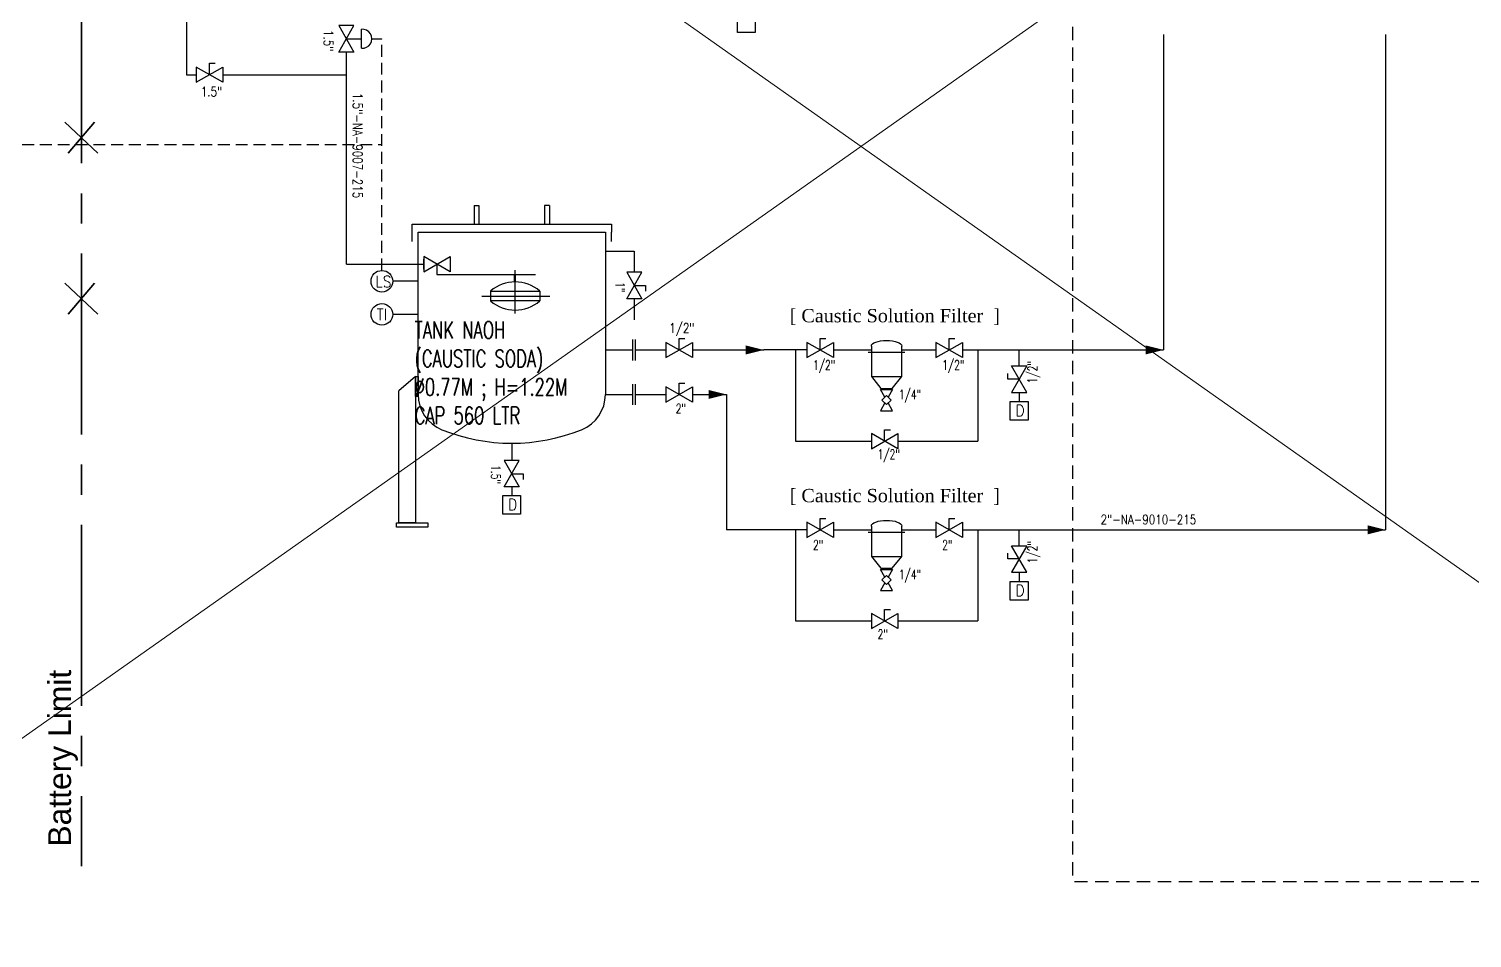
# Model space of a CAD drawing. Extents: x -29512 to 147477, y -5232 to 39709.
# Drawn here: x 138550.2 to 138626.2, y 7983 to 8030.9 of the extents above; entities that cross this region are included whole.
import ezdxf
from ezdxf.enums import TextEntityAlignment as Align

# ---------------------------------------------------------------- set-up
doc = ezdxf.new("R2010")
doc.units = 0
for name, pattern in [('ASSI', [16, 10, -2, 2, -2]), ('CENTER2', [28.575, 19.05, -3.175, 3.175, -3.175]), ('HIDDEN', [0.375, 0.25, -0.125]), ('TRATT2', [1.1, 0.7, -0.4]), ('TRATTEGGIO', [5.5, 4, -1.5])]:
    doc.linetypes.add(name, pattern=pattern)
doc.layers.get('0').update_dxf_attribs({"linetype": 'CONTINUOUS'})
for name, color, linetype in [('50', 6, 'CONTINUOUS'), ('GREEN', 92, 'CONTINUOUS'), ('Layer2', 13, 'CONTINUOUS'), ('NUVOLA', 6, 'CONTINUOUS'), ('P-0001', 7, 'CONTINUOUS'), ('S', 7, 'CONTINUOUS'), ('TRATT2', 5, 'TRATT2'), ('Y', 92, 'CONTINUOUS')]:
    doc.layers.add(name, color=color, linetype=linetype)
doc.layers.add('FITTING', color=7, linetype='CONTINUOUS', lineweight=13)
doc.styles.add('A6', font='arial.ttf', dxfattribs={"height": 0.6})
doc.styles.add('S2', font='SIMPLEX', dxfattribs={"height": 0.2})
doc.styles.add('S25', font='SIMPLEX', dxfattribs={"width": 0.8, "height": 0.25})
doc.styles.add('S3', font='SIMPLEX', dxfattribs={"width": 0.9, "height": 0.3})
doc.styles.add('S3S', font='SIMPLEX', dxfattribs={"width": 0.7, "height": 0.3})

# ---------------------------------------------------------------- blocks, each defined once
blk = doc.blocks.new('S', base_point=(32, 46))
for p, q in [((32.7, 45.8), (32, 46.2)), ((32, 45.8), (32.7, 46.2)), ((32, 46.2), (32, 45.8)), ((32.35, 46), (32.35, 46.3)), ((32.35, 46.3), (32.5, 46.3)), ((32.7, 46.2), (32.7, 45.8))]:
    blk.add_line(p, q)
at = {"layer": 'S', "style": 'S2', "width": 0.7}
blk.add_attdef('S', text='', height=0.2, dxfattribs=at).set_placement((32.35, 46.35), align=Align.CENTER)
blk = doc.blocks.new('LINEA', base_point=(21, 32))
at = {"layer": 'S', "style": 'S25', "width": 0.9}
blk.add_attdef('LINE', (21, 32.14), '', height=0.25, dxfattribs=at)
blk = doc.blocks.new('ELLISSE', base_point=(37.5, 40))
blk.add_arc((38, 40), 0.5, 180, 0)
blk = doc.blocks.new('FRECC1', base_point=(14, 17))
blk.add_solid([(14, 17), (14.3, 17.075), (14.3, 16.925)])
blk = doc.blocks.new('K', base_point=(28, 47))
for p, q in [((28.7, 46.8), (28, 47.2)), ((28, 46.8), (28.7, 47.2)), ((28, 47.2), (28, 46.8)), ((28.7, 47.2), (28.7, 46.8))]:
    blk.add_line(p, q)
at = {"layer": 'S', "style": 'S2', "width": 0.7}
blk.add_attdef('K', text='', height=0.2, dxfattribs=at).set_placement((28.35, 47.3), align=Align.CENTER)

msp = doc.modelspace()

# ---------------------------------------------------------------- linework, layer by layer
at = {"color": 0, "linetype": 'CENTER2', "lineweight": 35, "ltscale": 0.5}
msp.add_line((138552.9454, 8104.7702), (138552.9454, 7986.7828), dxfattribs=at)
for p, q in [((138552.9454, 8033.0955), (138552.9454, 8028.8511)), ((138567.7042, 8029.8613), (138567.7042, 8030.8613)), ((138566.9042, 8030.3613), (138567.5042, 8030.3613)), ((138567.5042, 8030.3613), (138567.7042, 8030.3613)), ((138573.6296, 8021.5753), (138573.6296, 8020.6068)), ((138573.6296, 8021.5753), (138573.8795, 8021.5753)), ((138573.8795, 8021.5753), (138573.8795, 8020.6068)), ((138577.3458, 8021.5753), (138577.3458, 8020.6068)), ((138577.5957, 8021.5753), (138577.3458, 8021.5753)), ((138577.5957, 8021.5753), (138577.5957, 8020.6068)), ((138592.5521, 8013.5748), (138591.1521, 8014.3748)), ((138591.1521, 8013.5748), (138592.5521, 8014.3748)), ((138591.1521, 8014.3748), (138591.1521, 8013.5748)), ((138591.8521, 8013.9748), (138591.8521, 8014.5748)), ((138591.8521, 8014.5748), (138592.1521, 8014.5748)), ((138592.5521, 8014.3748), (138592.5521, 8013.5748)), ((138599.3521, 8013.5748), (138597.9521, 8014.3748)), ((138597.9521, 8013.5748), (138599.3521, 8014.3748)), ((138597.9521, 8014.3748), (138597.9521, 8013.5748)), ((138598.6521, 8013.9748), (138598.6521, 8014.5748)), ((138598.6521, 8014.5748), (138598.9521, 8014.5748)), ((138599.3521, 8014.3748), (138599.3521, 8013.5748)), ((138595.2648, 8011.4875), (138595.0321, 8011.8948)), ((138595.0321, 8011.8948), (138595.6721, 8011.8948)), ((138595.3521, 8011.5748), (138595.1121, 8011.3348)), ((138595.5921, 8011.3348), (138595.3521, 8011.5748)), ((138595.6721, 8011.8948), (138595.4394, 8011.4875)), ((138595.2648, 8011.182), (138595.0321, 8010.7748)), ((138595.1121, 8011.3348), (138595.3521, 8011.0948)), ((138595.3521, 8011.0948), (138595.5921, 8011.3348)), ((138595.6721, 8010.7748), (138595.4394, 8011.182)), ((138595.0321, 8010.7748), (138595.6721, 8010.7748)), ((138595.9521, 8008.7748), (138594.5521, 8009.5748)), ((138594.5521, 8008.7748), (138595.9521, 8009.5748)), ((138594.5521, 8009.5748), (138594.5521, 8008.7748)), ((138595.2521, 8009.1748), (138595.2521, 8009.7748)), ((138595.2521, 8009.7748), (138595.5521, 8009.7748)), ((138595.9521, 8009.5748), (138595.9521, 8008.7748)), ((138592.5521, 8004.1001), (138591.1521, 8004.9001)), ((138591.1521, 8004.1001), (138592.5521, 8004.9001)), ((138591.1521, 8004.9001), (138591.1521, 8004.1001)), ((138591.8521, 8004.5001), (138591.8521, 8005.1001)), ((138591.8521, 8005.1001), (138592.1521, 8005.1001)), ((138592.5521, 8004.9001), (138592.5521, 8004.1001)), ((138599.3521, 8004.1001), (138597.9521, 8004.9001)), ((138597.9521, 8004.1001), (138599.3521, 8004.9001)), ((138597.9521, 8004.9001), (138597.9521, 8004.1001)), ((138598.6521, 8004.5001), (138598.6521, 8005.1001)), ((138598.6521, 8005.1001), (138598.9521, 8005.1001)), ((138599.3521, 8004.9001), (138599.3521, 8004.1001)), ((138595.2648, 8002.0128), (138595.0321, 8002.4201)), ((138595.0321, 8002.4201), (138595.6721, 8002.4201)), ((138595.2648, 8001.7074), (138595.0321, 8001.3001)), ((138595.3521, 8002.1001), (138595.1121, 8001.8601)), ((138595.1121, 8001.8601), (138595.3521, 8001.6201)), ((138595.5921, 8001.8601), (138595.3521, 8002.1001)), ((138595.3521, 8001.6201), (138595.5921, 8001.8601)), ((138595.6721, 8002.4201), (138595.4394, 8002.0128)), ((138595.6721, 8001.3001), (138595.4394, 8001.7074)), ((138595.0321, 8001.3001), (138595.6721, 8001.3001)), ((138595.2521, 7999.7001), (138595.2521, 8000.3001)), ((138595.2521, 8000.3001), (138595.5521, 8000.3001)), ((138595.9521, 7999.3001), (138594.5521, 8000.1001)), ((138594.5521, 7999.3001), (138595.9521, 8000.1001)), ((138594.5521, 8000.1001), (138594.5521, 7999.3001)), ((138595.9521, 8000.1001), (138595.9521, 7999.3001))]:
    msp.add_line(p, q)
at = {"color": 5, "linetype": 'HIDDEN', "ltscale": 2.5}
for p, q in [((138568.2436, 8030.3613), (138568.7736, 8030.3613)), ((138568.7736, 8018.1591), (138568.7736, 8030.3613)), ((138515.141, 8024.7917), (138568.7736, 8024.7917))]:
    msp.add_line(p, q, dxfattribs=at)
at = {"color": 3, "lineweight": 35}
for p, q in [((138552.0751, 8025.9653), (138553.8156, 8024.3373)), ((138553.6423, 8025.9653), (138552.2485, 8024.3373)), ((138552.0751, 8017.4912), (138553.8156, 8015.8632)), ((138553.6423, 8017.4912), (138552.2485, 8015.8632))]:
    msp.add_line(p, q, dxfattribs=at)
at = {"color": 6}
for p, q in [((138570.3656, 8020.6068), (138580.8597, 8020.6068)), ((138570.3656, 8020.1727), (138570.3656, 8020.6068)), ((138570.3656, 8019.6847), (138570.3656, 8020.1727)), ((138570.6801, 8011.526), (138570.6801, 8020.1727)), ((138570.6801, 8020.1727), (138580.5452, 8020.1727)), ((138580.5452, 8020.1727), (138580.5452, 8011.6292)), ((138580.8597, 8020.6068), (138580.8597, 8020.1727)), ((138580.8597, 8019.6847), (138580.8597, 8020.1727)), ((138580.5452, 8013.9748), (138581.9798, 8013.9748)), ((138581.9798, 8014.524), (138581.9798, 8013.4255)), ((138582.1105, 8014.524), (138582.1105, 8013.4255)), ((138570.5525, 8012.5729), (138569.6687, 8011.8203)), ((138580.5452, 8011.6292), (138581.9798, 8011.6292)), ((138581.9798, 8012.1785), (138581.9798, 8011.08)), ((138582.1105, 8012.1785), (138582.1105, 8011.08))]:
    msp.add_line(p, q, dxfattribs=at)
at = {"color": 0}
for p, q in [((138570.6801, 8017.5879), (138569.3449, 8017.5879)), ((138570.6801, 8015.8494), (138569.3449, 8015.8494)), ((138602.3368, 8013.1406), (138602.3368, 8013.9748)), ((138602.3368, 8011.7406), (138602.3368, 8011.2517)), ((138602.3368, 8003.666), (138602.3368, 8004.5001)), ((138602.3368, 8002.266), (138602.3368, 8001.7771))]:
    msp.add_line(p, q, dxfattribs=at)
for points in [[(138587.4969, 8031.672), (138588.4327, 8031.672), (138588.4327, 8030.6971), (138587.4969, 8030.6971)], [(138601.8689, 8011.2517), (138602.8047, 8011.2517), (138602.8047, 8010.2768), (138601.8689, 8010.2768)], [(138575.1448, 8006.3004), (138576.0806, 8006.3004), (138576.0806, 8005.3255), (138575.1448, 8005.3255)], [(138601.8689, 8001.7771), (138602.8047, 8001.7771), (138602.8047, 8000.8021), (138601.8689, 8000.8021)]]:
    msp.add_lwpolyline(points, close=True, dxfattribs=at)
at = {"color": 6}
msp.add_lwpolyline([(138570.5525, 8012.5729), (138570.5525, 8004.861), (138569.6687, 8004.861), (138569.6687, 8011.8203)], dxfattribs=at)
for points in [[(138570.5525, 8012.5729), (138570.6801, 8012.5729), (138570.6801, 8011.526), (138570.5525, 8011.526)], [(138569.5448, 8004.861), (138571.1863, 8004.861), (138571.1863, 8004.6395), (138569.5448, 8004.6395)]]:
    msp.add_lwpolyline(points, close=True, dxfattribs=at)
at = {"color": 0}
for centre in [(138568.7736, 8017.5879), (138568.7736, 8015.8494)]:
    msp.add_circle(centre, 0.5712, dxfattribs=at)
msp.add_arc((138567.7421, 8030.3613), 0.5014, 265.657988, 94.342012)
at = {"color": 6}
for centre, radius, start, end in [((138572.6801, 8011.6292), 2, 180, 248.108109), ((138578.5452, 8011.6292), 2, 291.891891, 0), ((138575.6127, 8018.9272), 9.8651, 248.108109, 291.891891)]:
    msp.add_arc(centre, radius, start, end, dxfattribs=at)
at = {"layer": 'FITTING', "linetype": 'ByBlock', "ltscale": 0.5}
for p, q in [((138383.5333, 8173.2005), (138801.2833, 7878.4505)), ((138383.5333, 7876.2005), (138801.2833, 8170.9505))]:
    msp.add_line(p, q, dxfattribs=at)
at = {"layer": 'GREEN'}
for p, q in [((138594.3921, 8013.8548), (138596.3121, 8013.8548)), ((138594.5521, 8014.1748), (138594.5521, 8012.5748)), ((138596.1521, 8012.5748), (138596.1521, 8014.1748)), ((138594.5521, 8012.5748), (138595.0516, 8011.9504)), ((138594.5521, 8012.5748), (138596.1521, 8012.5748)), ((138595.6526, 8011.9504), (138596.1521, 8012.5748)), ((138595.0516, 8011.9504), (138595.6526, 8011.9504)), ((138594.3921, 8004.3801), (138596.3121, 8004.3801)), ((138594.5521, 8004.7001), (138594.5521, 8003.1001)), ((138596.1521, 8003.1001), (138596.1521, 8004.7001)), ((138594.5521, 8003.1001), (138595.0516, 8002.4757)), ((138594.5521, 8003.1001), (138596.1521, 8003.1001)), ((138595.0516, 8002.4757), (138595.6526, 8002.4757)), ((138595.6526, 8002.4757), (138596.1521, 8003.1001))]:
    msp.add_line(p, q, dxfattribs=at)
at = {"layer": 'Layer2', "color": 6}
for p, q in [((138558.489, 8032.2517), (138558.489, 8028.4708)), ((138609.9467, 8030.5912), (138609.9467, 8013.9748)), ((138621.6365, 8030.5912), (138621.6365, 8004.5001)), ((138566.9042, 8018.4936), (138566.9042, 8029.6613)), ((138558.489, 8028.4708), (138559, 8028.4708)), ((138560.4, 8028.4708), (138566.9042, 8028.4708)), ((138580.5452, 8019.1676), (138582.0657, 8019.1676)), ((138582.0657, 8019.1676), (138582.0657, 8018.0698)), ((138566.9042, 8018.4936), (138570.9825, 8018.4936)), ((138582.0657, 8016.6698), (138582.0657, 8015.5538)), ((138582.1105, 8013.9748), (138583.7249, 8013.9748)), ((138585.1249, 8013.9748), (138588.8878, 8013.9748)), ((138591.1521, 8013.9748), (138588.8878, 8013.9748)), ((138590.5521, 8013.9748), (138590.5521, 8009.1748)), ((138592.5521, 8013.9748), (138594.5521, 8013.9748)), ((138596.1521, 8013.9748), (138597.9521, 8013.9748)), ((138599.3521, 8013.9748), (138609.9467, 8013.9748)), ((138600.1521, 8013.9748), (138600.1521, 8009.1748)), ((138582.1105, 8011.6292), (138583.7249, 8011.6292)), ((138585.1249, 8011.6292), (138586.9286, 8011.6292)), ((138586.9286, 8011.6292), (138586.9286, 8004.5001)), ((138575.6127, 8009.0621), (138575.6127, 8008.1572)), ((138590.5521, 8009.1748), (138594.5521, 8009.1748)), ((138595.9521, 8009.1748), (138600.1521, 8009.1748)), ((138575.6127, 8006.7572), (138575.6127, 8006.3004)), ((138591.1521, 8004.5001), (138586.9286, 8004.5001)), ((138590.5521, 8004.5001), (138590.5521, 7999.7001)), ((138592.5521, 8004.5001), (138594.5521, 8004.5001)), ((138596.1521, 8004.5001), (138597.9521, 8004.5001)), ((138599.3521, 8004.5001), (138621.6365, 8004.5001)), ((138600.1521, 8004.5001), (138600.1521, 7999.7001)), ((138590.5521, 7999.7001), (138594.5521, 7999.7001)), ((138595.9521, 7999.7001), (138600.1521, 7999.7001))]:
    msp.add_line(p, q, dxfattribs=at)
at = {"layer": 'P-0001', "linetype": 'TRATTEGGIO'}
for p, q in [((138570.9825, 8018.0936), (138572.3681, 8018.8936)), ((138570.9825, 8018.8936), (138570.9825, 8018.0936)), ((138572.3681, 8018.0936), (138570.9825, 8018.8936)), ((138572.3681, 8018.8936), (138572.3681, 8018.0936))]:
    msp.add_line(p, q, dxfattribs=at)
at = {"layer": 'P-0001', "linetype": 'Continuous'}
msp.add_line((138570.9825, 8018.2325), (138570.9825, 8018.7547), dxfattribs=at)
at = {"layer": 'P-0001', "linetype": 'ASSI'}
for p, q in [((138571.6753, 8018.4936), (138571.6753, 8017.9394)), ((138571.6753, 8017.9394), (138572.668, 8017.9394)), ((138572.668, 8017.9394), (138576.8562, 8017.9394))]:
    msp.add_line(p, q, dxfattribs=at)
at = {"layer": 'P-0001', "color": 30, "linetype": 'ASSI', "true_color": 0xff842e}
for p, q in [((138575.7655, 8017.5524), (138575.7655, 8017.9394)), ((138575.7914, 8015.9007), (138575.7914, 8018.1706)), ((138575.8174, 8017.5524), (138575.8174, 8017.9394)), ((138574.4924, 8017.0733), (138577.0905, 8017.0733)), ((138574.4924, 8017.0733), (138574.4924, 8016.5537)), ((138577.0905, 8017.0733), (138577.0905, 8016.5537)), ((138574.0351, 8016.8135), (138577.6204, 8016.8135)), ((138577.0905, 8016.5537), (138574.4924, 8016.5537))]:
    msp.add_line(p, q, dxfattribs=at)
for centre, start, end in [((138575.7914, 8015.5525), 49.496564, 130.503436), ((138575.7914, 8018.0745), 229.496564, 310.503436)]:
    msp.add_arc(centre, 2.0001, start, end, dxfattribs=at)
at = {"layer": 'TRATT2'}
for p in [(138605.1467, 8055.1941), (138708.2427, 7985.9681)]:
    msp.add_line(p, (138605.1467, 7985.9681), dxfattribs=at)

# ---------------------------------------------------------------- block references
ref = msp.add_blockref('LINEA', (138565.4319, 8030.8255), dxfattribs=dict(xscale=2, yscale=2, zscale=2, rotation=270))
ref.add_attrib('LINE', '1.5"', (138565.7111, 8030.8255), dxfattribs={"layer": 'S', "height": 0.5, "rotation": 270, "style": 'S25', "width": 0.8})
at = {"yscale": 2, "zscale": 2}
for name, p, xscale, rotation in [('K', (138566.9042, 8029.6613), -2, 270), ('S', (138582.0657, 8018.0698), 2, 270), ('S', (138602.3368, 8011.7406), 2, 90), ('S', (138575.6127, 8008.1572), 2, 270), ('S', (138602.3368, 8002.266), 2, 90)]:
    msp.add_blockref(name, p, dxfattribs=dict(at, xscale=xscale, rotation=rotation))
at = {"xscale": 2, "yscale": 2, "zscale": 2}
for p in [(138559, 8028.4708), (138583.7249, 8013.9748), (138583.7249, 8011.6292)]:
    msp.add_blockref('S', p, dxfattribs=at)
ref = msp.add_blockref('LINEA', (138559.2356, 8027.0496), dxfattribs=dict(xscale=2, yscale=2, zscale=2))
ref.add_attrib('LINE', '1.5"', (138559.2356, 8027.3288), dxfattribs={"layer": 'S', "height": 0.5, "style": 'S25', "width": 0.8})
ref = msp.add_blockref('LINEA', (138566.969, 8027.5147), dxfattribs=dict(xscale=2, yscale=2, zscale=2, rotation=270))
ref.add_attrib('LINE', '1.5"-NA-9007-215', (138567.2482, 8027.5147), dxfattribs={"layer": 'S', "height": 0.5, "rotation": 270, "style": 'S25', "width": 0.8})
ref = msp.add_blockref('LINEA', (138583.9044, 8014.6024), dxfattribs=dict(xscale=2, yscale=2, zscale=2))
ref.add_attrib('LINE', '1/2"', (138583.9044, 8014.8816), dxfattribs={"layer": 'S', "height": 0.5, "style": 'S25', "width": 0.8})
ref = msp.add_blockref('LINEA', (138606.6232, 8004.5118), dxfattribs=dict(xscale=2, yscale=2, zscale=2))
ref.add_attrib('LINE', '2"-NA-9010-215', (138606.6232, 8004.791), dxfattribs={"layer": 'S', "height": 0.5, "style": 'S25', "width": 0.8})
at = {"layer": '50', "color": 0, "xscale": 3.159863186342818, "yscale": 3.159863186342818, "zscale": 3.159863186342818, "rotation": 180}
for p in [(138588.8878, 8013.9748), (138609.9467, 8013.9748), (138586.9286, 8011.6292), (138621.6365, 8004.5001)]:
    msp.add_blockref('FRECC1', p, dxfattribs=at)
at = {"layer": 'GREEN', "xscale": -1.599999999999909, "yscale": 0.6000000000000227, "zscale": 1.6, "rotation": 180}
for p in [(138594.5521, 8014.1748), (138594.5521, 8004.7001)]:
    msp.add_blockref('ELLISSE', p, dxfattribs=at)

# ---------------------------------------------------------------- texts
at = {"style": 'S3', "width": 0.9}
for s, p in [('LS', (138568.4257, 8017.2736)), ('TI', (138568.4986, 8015.5351)), ('D', (138602.1441, 8010.4837)), ('D', (138575.42, 8005.5324)), ('D', (138602.1441, 8001.009))]:
    msp.add_text(s, height=0.6, dxfattribs=at).set_placement(p)
at = {"color": 0, "char_height": 0.5, "width": 1.179599, "attachment_point": 1, "style": 'S3S'}
for s, insert, rotation in [('1"', (138581.5729, 8017.5434), 270), ('1/2"', (138602.7784, 8012.2171), 90), ('1.5"', (138575.0279, 8007.9068), 270), ('1/2"', (138602.7784, 8002.7425), 90)]:
    msp.add_mtext(s, dxfattribs=dict(at, insert=insert, rotation=rotation))
for s, insert in [('1/2"', (138591.484, 8013.4304)), ('1/2"', (138598.284, 8013.4304)), ('1/4"', (138596.004, 8011.8769)), ('2"', (138584.2513, 8011.1365)), ('1/2"', (138594.8826, 8008.7301)), ('2"', (138591.484, 8003.9557)), ('2"', (138598.284, 8003.9557)), ('1/4"', (138596.004, 8002.4022)), ('2"', (138594.8826, 7999.2554))]:
    msp.add_mtext(s, dxfattribs=dict(at, insert=insert))
at = {"layer": 'FITTING', "insert": (138570.4981, 8015.4727), "char_height": 0.9, "width": 10.43753, "attachment_point": 1, "style": 'S3S'}
msp.add_mtext('TANK NAOH\\P(CAUSTIC SODA)\\P%%C0.77M ; H=1.22M\\PCAP 560 LTR', dxfattribs=at)
at = {"layer": 'NUVOLA', "char_height": 0.7, "width": 19.635451, "attachment_point": 1, "style": 'A6'}
for insert in [(138590.2531, 8016.1293), (138590.2531, 8006.6547)]:
    msp.add_mtext('{\\fTimes New Roman|b0|i0|c0|p18;\\C6;[ Caustic Solution Filter  ]}', dxfattribs=dict(at, insert=insert))
at = {"layer": 'Y', "color": 0, "style": 'A6'}
msp.add_text('Battery Limit', height=1.2, rotation=90, dxfattribs=at).set_placement((138552.4019, 7992.4745), align=Align.CENTER)

doc.saveas('drawing.dxf')
